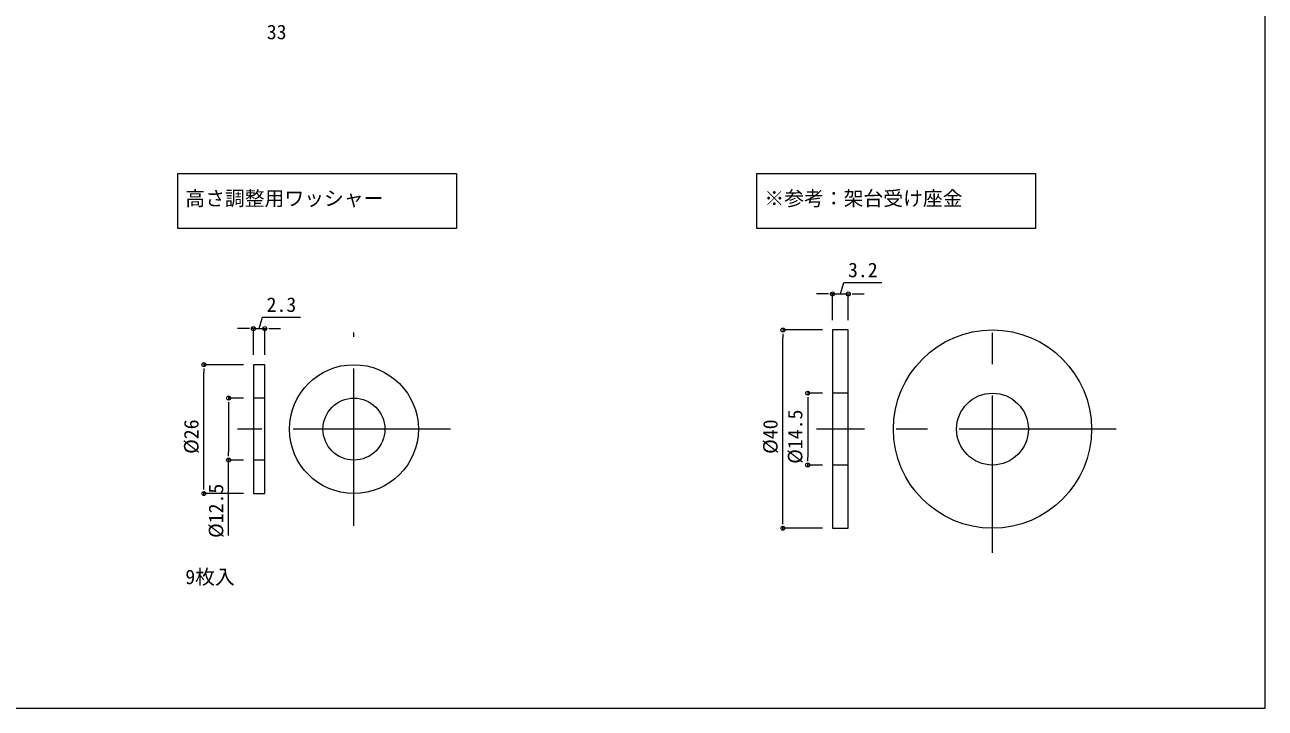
# Model space of a CAD drawing. Units: millimetres, scale not verified. Extents: x -400 to 400, y -275 to 275.
# Drawn here: x 149.6 to 400.1, y -275.2 to -137.3 of the extents above; entities that cross this region are included whole.
import ezdxf
from ezdxf.enums import TextEntityAlignment as Align

# ---------------------------------------------------------------- set-up
doc = ezdxf.new("R2010")
doc.units = ezdxf.units.MM
doc.header["$LTSCALE"] = 0.5
doc.linetypes.add('USER1', pattern=[101.6, 63.5, -12.7, 12.7, -12.7])
for name, color, linetype, lineweight in [('0-0_0', 7, 'Continuous', 18), ('0-1_WAKU', 7, 'Continuous', 18), ('0-3_MOJI', 7, 'Continuous', 18), ('0-5_sunpo', 7, 'Continuous', 18), ('0-7_kijun', 1, 'USER1', 18), ('0-8_kanamono2', 3, 'Continuous', 18), ('0-B_pv', 4, 'Continuous', 18)]:
    doc.layers.add(name, color=color, linetype=linetype, lineweight=lineweight)
doc.styles.add('ＭＳ ゴシック', font='')
doc.styles.get('ＭＳ ゴシック').set_extended_font_data('MS Gothic')

# ---------------------------------------------------------------- blocks, each defined once
blk = doc.blocks.new('_Dot')
at = {"layer": '0-0_0'}
for p, q in [((-0.5, 0), (-1, 0)), ((0.25, 0), (-0.25, 0))]:
    blk.add_line(p, q, dxfattribs=at)
blk.add_circle((0, 0), 0.25, dxfattribs=at)

msp = doc.modelspace()

# ---------------------------------------------------------------- linework, layer by layer
at = {"layer": '0-1_WAKU'}
msp.add_lwpolyline([(-399.9474, -275.1971), (400.0526, -275.1971), (400.0526, 274.8029), (-399.9474, 274.8029)], close=True, dxfattribs=at)
at = {"layer": '0-3_MOJI'}
for points in [[(180.5004, -167.3389), (236.7698, -167.3389), (236.7698, -178.3947), (180.5004, -178.3947)], [(297.4071, -167.3389), (353.6765, -167.3389), (353.6765, -178.3947), (297.4071, -178.3947)]]:
    msp.add_lwpolyline(points, close=True, dxfattribs=at)
at = {"layer": '0-5_sunpo'}
for p, q in [((311.0913, -191.6138), (309.4913, -191.6138)), ((312.6913, -196.884), (312.6913, -191.6138)), ((312.6913, -191.6138), (315.8913, -191.6138)), ((312.6913, -191.6138), (315.8913, -191.6138)), ((315.8913, -196.884), (315.8913, -191.6138)), ((317.4913, -191.6138), (319.0913, -191.6138)), ((194.1846, -198.6138), (192.5846, -198.6138)), ((195.7846, -203.884), (195.7846, -198.6138)), ((195.7846, -198.6138), (198.0846, -198.6138)), ((195.7846, -198.6138), (198.0846, -198.6138)), ((198.0846, -203.884), (198.0846, -198.6138)), ((199.6846, -198.6138), (201.2846, -198.6138)), ((310.6913, -198.884), (302.6913, -198.884)), ((302.6913, -237.284), (302.6913, -200.484)), ((193.7846, -205.884), (185.7846, -205.884)), ((185.7846, -230.284), (185.7846, -207.484)), ((193.7846, -212.634), (190.7846, -212.634)), ((310.6913, -211.634), (307.6913, -211.634)), ((190.7846, -214.234), (190.7846, -223.534)), ((307.6913, -213.234), (307.6913, -224.534)), ((193.7846, -225.134), (190.7846, -225.134)), ((190.7846, -240.3458), (190.7846, -225.134)), ((310.6913, -226.134), (307.6913, -226.134)), ((193.7846, -231.884), (185.7846, -231.884)), ((310.6913, -238.884), (302.6913, -238.884))]:
    msp.add_line(p, q, dxfattribs=at)
for points in [[(314.2913, -191.6138), (314.9813, -189.3138), (322.6707, -189.3138)], [(196.9346, -198.6138), (197.6246, -196.3138), (205.2733, -196.3138)]]:
    msp.add_lwpolyline(points, dxfattribs=at)
at = {"layer": '0-7_kijun'}
for p, q in [((344.9913, -243.884), (344.9913, -193.884)), ((216.0846, -238.384), (216.0846, -199.384)), ((235.5846, -218.884), (192.5846, -218.884)), ((369.9913, -218.884), (309.4913, -218.884))]:
    msp.add_line(p, q, dxfattribs=at)
at = {"layer": '0-8_kanamono2'}
for p, q in [((198.0846, -212.634), (195.7846, -212.634)), ((315.8913, -211.634), (312.6913, -211.634)), ((198.0846, -225.134), (195.7846, -225.134)), ((315.8913, -226.134), (312.6913, -226.134))]:
    msp.add_line(p, q, dxfattribs=at)
at = {"layer": '0-B_pv'}
for points in [[(312.6913, -238.884), (315.8913, -238.884), (315.8913, -198.884), (312.6913, -198.884)], [(195.7846, -231.884), (198.0846, -231.884), (198.0846, -205.884), (195.7846, -205.884)]]:
    msp.add_lwpolyline(points, close=True, dxfattribs=at)
for centre, radius in [((344.9913, -218.884), 20), ((216.0846, -218.884), 13), ((216.0846, -218.884), 6.25), ((344.9913, -218.884), 7.25)]:
    msp.add_circle(centre, radius, dxfattribs=at)

# ---------------------------------------------------------------- block references
at = {"layer": '0-5_sunpo', "xscale": 1.6, "yscale": 1.6}
for p in [(312.6913, -191.6138), (195.7846, -198.6138)]:
    msp.add_blockref('_Dot', p, dxfattribs=at)
for p, rotation in [((315.8913, -191.6138), 180), ((198.0846, -198.6138), 180), ((302.6913, -198.884), 90), ((185.7846, -205.884), 90), ((190.7846, -212.634), 90), ((307.6913, -211.634), 90), ((190.7846, -225.134), 270), ((307.6913, -226.134), 270), ((185.7846, -231.884), 270), ((302.6913, -238.884), 270)]:
    msp.add_blockref('_Dot', p, dxfattribs=dict(at, rotation=rotation))

# ---------------------------------------------------------------- texts
at = {"layer": '0-3_MOJI', "style": 'ＭＳ ゴシック'}
for s, p in [('高さ調整用ワッシャー', (182.0409, -174.6739)), ('※参考：架台受け座金', (298.9476, -174.6739)), ('9枚入', (182.0409, -251.0583))]:
    msp.add_text(s, height=2.933, dxfattribs=at).set_placement(p, align=Align.BOTTOM_LEFT)
at = {"layer": '0-5_sunpo', "style": 'ＭＳ ゴシック'}
for s, p in [('33', (198.4882, -141.0954)), ('3.2', (315.826, -189.1138)), ('2.3', (198.449, -196.1138))]:
    msp.add_text(s, height=2.933, dxfattribs=at).set_placement(p, align=Align.BOTTOM_LEFT)
for s, p in [('%%c14.5', (307.4913, -225.884)), ('%%c26', (185.5846, -223.884)), ('%%c40', (302.4913, -223.884)), ('%%c12.5', (190.5846, -240.8514))]:
    msp.add_text(s, height=2.933, rotation=90, dxfattribs=at).set_placement(p, align=Align.BOTTOM_LEFT)

doc.saveas('drawing.dxf')
